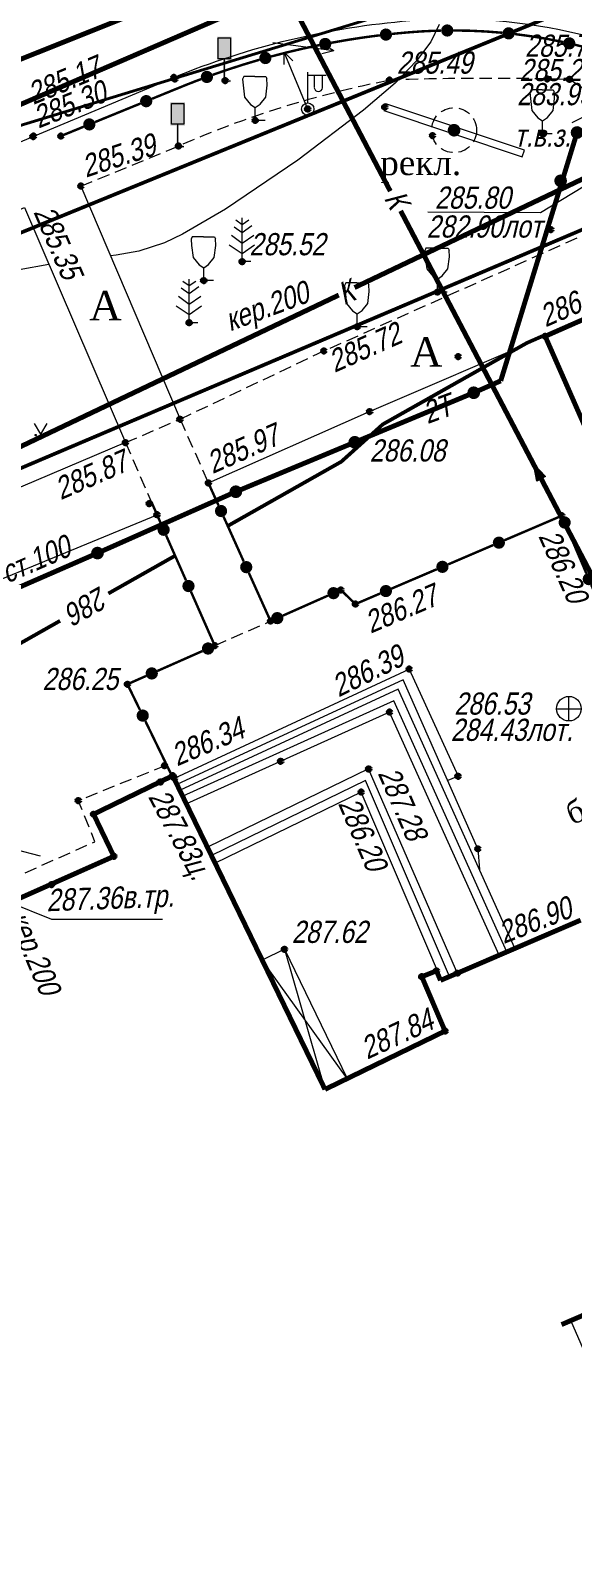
# Model space of a CAD drawing. Header units: metres. Extents: x 5191936 to 10384803, y 4968698 to 9938221.
# Drawn here: x 5192263.7 to 5192285.7, y 4969098 to 4969160 of the extents above; entities that cross this region are included whole.
import ezdxf

# ---------------------------------------------------------------- set-up
doc = ezdxf.new("R2010")
doc.units = ezdxf.units.M
doc.set_wipeout_variables(frame=1)
for name, pattern in [('COMMUN', [6, 5, -1]), ('DASHED', [0.75, 0.5, -0.25]), ('DASHEDX2', [1.5, 1, -0.5])]:
    doc.linetypes.add(name, pattern=pattern)
doc.layers.get('0').update_dxf_attribs({"lineweight": 18})
for name, color, linetype, lineweight in [('51361800', 7, 'Continuous', 18), ('51472300', 7, 'Continuous', 18), ('71133200', 7, 'Continuous', 18), ('71133600', 7, 'Continuous', 18), ('82211000', 7, 'Continuous', 18), ('Commun', 7, 'Continuous', 18), ('CONTOURS-LABEL', 7, 'Continuous', 18), ('GEO_POINTS', 7, 'Continuous', 18), ('Otm', 7, 'Continuous', 18), ('R_Поверхность10_CNT-MAJ', 7, 'Continuous', 18), ('R_Поверхность10_CNT-MIN', 7, 'Continuous', 18), ('Sit', 7, 'Continuous', 18), ('Text', 7, 'Continuous', 18), ('Text_com', 7, 'Continuous', 18), ('Us_znak', 7, 'Continuous', 18), ('Us_znak_fon', 7, 'Continuous', 18), ('Рамка и сетка', 7, 'Continuous', 18)]:
    doc.layers.add(name, color=color, linetype=linetype, lineweight=lineweight)
doc.styles.add('eskd', font='ESKD1.shx', dxfattribs={"width": 1.2, "oblique": 15})
doc.styles.get("Standard").update_dxf_attribs({"font": 'arial.ttf', "width": 0.8, "oblique": 13, "height": 0.9})
doc.styles.add('style1', font='times.ttf', dxfattribs={"height": 1})
doc.linetypes.add('ПОДЗ_ЛИНИИ_СВЯЗИ', pattern='A,4.8,-0.2,[133,ltypeshp.shx,S=0.2,R=0,X=-0.2,Y=0],-0.2,4.8,-2', length=12)

# ---------------------------------------------------------------- blocks, each defined once
blk = doc.blocks.new('KOVER')
at = {"layer": 'Us_znak', "lineweight": -2}
blk.add_hatch(color=0, dxfattribs=at).paths.add_polyline_path([(-0.21, 0, 1), (0.21, 0, 1)])
at = {"layer": 'Us_znak_fon', "true_color": 0xffffff}
blk.add_hatch(color=7, dxfattribs=at).paths.add_polyline_path([(-0.26, 0, 1), (0.26, 0, 1)])
at = {"layer": 'Us_znak', "color": 0, "lineweight": -2}
blk.add_circle((0, 0), 0.21, dxfattribs=at)
blk = doc.blocks.new('71133600')
for p, q in [((-0.52, 3.39), (0, 3.02)), ((0, 3.02), (0.55, 3.39)), ((-0.86, 2.16), (0, 1.51)), ((0, 1.51), (0.96, 2.16))]:
    blk.add_line(p, q)
for points in [[(-0.64, 2.84), (0, 2.37), (0, 2.37), (0.78, 2.93)], [(0.71, 0), (0, 0), (0, 3.55)], [(-1.05, 1.38), (0, 0.67), (1, 1.38)]]:
    blk.add_lwpolyline(points)
at = {"style": 'eskd', "oblique": 15}
blk.add_attdef('Z', (2.03, -0.19), '', height=2, dxfattribs=at)
blk = doc.blocks.new('71133200')
for p, q in [((-0.924145, 3.560442), (-1.024145, 3.360442)), ((-1.024145, 3.360442), (-0.977382, 2.864397)), ((-0.977382, 2.864397), (-0.861899, 1.88241)), ((-0.024145, 3.560442), (-0.924145, 3.560442)), ((-0.024145, 3.560442), (0.875855, 3.560442)), ((0.861899, 1.88241), (0.975974, 2.864397)), ((0.875855, 3.560442), (0.958164, 3.395824)), ((0.975974, 2.864397), (0.958164, 3.395824)), ((-0.861899, 1.88241), (-0.374616, 1.28565)), ((-0.374616, 1.28565), (0, 1.039723)), ((0, 1.039723), (0.401375, 1.321765)), ((0.401375, 1.321765), (0.861899, 1.88241)), ((0, 0), (0, 1.039723)), ((0.8, 0), (0, 0))]:
    blk.add_line(p, q)
at = {"style": 'eskd', "oblique": 14.99997778}
blk.add_attdef('Z', (1.873004, -0.239356), '', height=2, dxfattribs=at)
blk = doc.blocks.new('ZNAK')
at = {"layer": 'Us_znak_fon', "true_color": 0xffffff}
blk.add_hatch(color=7, dxfattribs=at).paths.add_polyline_path([(0.3, 1.8), (-0.3, 1.8), (-0.3, 0.85), (-0.05, 0.85), (-0.05, -0.05), (0.25, -0.05), (0.25, 0.05), (0.05, 0.05), (0.05, 0.85), (0.3, 0.85)])
at = {"layer": 'Us_znak', "color": 0, "linetype": 'Continuous', "lineweight": -2, "ltscale": 10}
blk.add_lwpolyline([(-0.25, 1.75), (0.25, 1.75), (0.25, 0.9), (-0.25, 0.9)], close=True, dxfattribs=at)
at = {"layer": 'Us_znak', "linetype": 'DASHEDX2', "ltscale": 10}
blk.add_lwpolyline([(0, 0.9), (0, 0), (0.25, 0)], dxfattribs=at)
blk = doc.blocks.new('GAZON')
at = {"layer": 'Us_znak', "linetype": 'COMMUN', "lineweight": -2}
for points in [[(-0.233, -0.041, 1), (-0.183, -0.041, 1)], [(0.183, -0.041, 1), (0.233, -0.041, 1)]]:
    blk.add_hatch(color=0, dxfattribs=at).paths.add_polyline_path(points)
at = {"layer": 'Us_znak', "color": 0, "linetype": 'COMMUN', "lineweight": -2}
for points in [[(0, 0), (-0.26, 0.427)], [(0, 0), (0.26, 0.427)]]:
    blk.add_lwpolyline(points, dxfattribs=at)
for centre in [(-0.208, -0.041), (0.208, -0.041)]:
    blk.add_circle(centre, 0.025, dxfattribs=at)
blk = doc.blocks.new('51472300')
for p, q in [((0, 0.5), (0, 3)), ((0, 2.75), (1.5, 2.75)), ((0.54, 1.74), (0.54, 2.75)), ((1.2, 1.74), (1.2, 2.75))]:
    blk.add_line(p, q)
at = {"color": 7}
for radius in [0.5, 0.05]:
    blk.add_circle((0, 0), radius, dxfattribs=at)
blk.add_arc((0.87, 1.75), 0.331, 182.1567, 357.8433)
at = {"oblique": 15}
blk.add_attdef('Z', (1.02, -1.37), '', height=2, dxfattribs=at)
blk = doc.blocks.new('NAPR')
at = {"layer": 'Us_znak', "color": 0, "linetype": 'Continuous', "lineweight": -2}
for p in [(-0.191, 2.038), (0.189, 2.037)]:
    blk.add_line(p, (0, 2.5), dxfattribs=at)
blk.add_lwpolyline([(0, 0), (0, 2.5)], dxfattribs=at)
blk = doc.blocks.new('*U64')
at = {"layer": '82211000', "linetype": 'Continuous', "ltscale": 0.5}
for points in [[(5192280.391, 4969160.032, 1), (5192280.891, 4969160.038, 1)], [(5192275.432, 4969159.441, 1), (5192275.923, 4969159.536, 1)], [(5192277.899, 4969159.84, 1), (5192278.396, 4969159.897, 1)], [(5192282.888, 4969159.944, 1), (5192283.385, 4969159.891, 1)], [(5192285.358, 4969159.566, 1), (5192285.846, 4969159.456, 1)], [(5192273.004, 4969158.846, 1), (5192273.486, 4969158.981, 1)], [(5192287.767, 4969158.903, 1), (5192288.239, 4969158.737, 1)], [(5192270.631, 4969158.061, 1), (5192271.101, 4969158.233, 1)], [(5192290.083, 4969157.964, 1), (5192290.532, 4969157.744, 1)], [(5192292.274, 4969156.762, 1), (5192292.693, 4969156.49, 1)], [(5192294.315, 4969155.32, 1), (5192294.705, 4969155.008, 1)], [(5192296.203, 4969153.683, 1), (5192296.561, 4969153.334, 1)], [(5192297.921, 4969151.868, 1), (5192298.242, 4969151.485, 1)], [(5192299.451, 4969149.892, 1), (5192299.733, 4969149.479, 1)], [(5192300.777, 4969147.774, 1), (5192301.017, 4969147.335, 1)], [(5192301.846, 4969145.516, 1), (5192302.045, 4969145.057, 1)], [(5192302.844, 4969143.224, 1), (5192303.044, 4969142.765, 1)], [(5192303.843, 4969140.932, 1), (5192304.042, 4969140.473, 1)], [(5192304.841, 4969138.64, 1), (5192305.041, 4969138.181, 1)]]:
    blk.add_hatch(color=256, dxfattribs=at).paths.add_polyline_path(points, flags=0)
at = {"layer": '82211000', "linetype": 'Continuous', "ltscale": 0.5, "const_width": 0.1}
for points in [[(5192275.923, 4969159.535, -0.015909), (5192277.899, 4969159.84, -0.015909)], [(5192280.891, 4969160.036, -0.023323), (5192282.888, 4969159.942, -0.023323)], [(5192283.385, 4969159.89, -0.023323), (5192285.358, 4969159.564, -0.023323)], [(5192273.486, 4969158.98, -0.015909), (5192275.432, 4969159.44, -0.015909)], [(5192285.846, 4969159.454, -0.023323), (5192287.767, 4969158.901, -0.023323)], [(5192271.101, 4969158.232, -0.015909), (5192273.004, 4969158.845, -0.015909)], [(5192288.238, 4969158.735, -0.023323), (5192290.082, 4969157.963, -0.023323)], [(5192292.692, 4969156.489, -0.019816), (5192294.314, 4969155.319, -0.019816)], [(5192294.705, 4969155.007, -0.019816), (5192296.203, 4969153.683, -0.019816)], [(5192296.56, 4969153.333, -0.019816), (5192297.92, 4969151.867, -0.019816)], [(5192298.241, 4969151.484, -0.019816), (5192299.449, 4969149.891, -0.019816)], [(5192299.731, 4969149.478, -0.019816), (5192300.776, 4969147.773, -0.019816)]]:
    blk.add_lwpolyline(points, format="xyb", dxfattribs=at)
at = {"layer": '82211000', "linetype": 'Continuous', "ltscale": 0.5}
for points in [[(5192278.396, 4969159.896, 0.1, 0.1, -0.006108), (5192279.161, 4969159.967, 0.1, 0.1, -0.014367), (5192280.391, 4969160.031, 0, 0, 0)], [(5192290.532, 4969157.743, 0.1, 0.1, -0.022574), (5192292.219, 4969156.795, 0.1, 0.1, -0.000636), (5192292.273, 4969156.761, 0, 0, 0)], [(5192301.016, 4969147.334, 0.1, 0.1, -0.004898), (5192301.244, 4969146.896, 0.1, 0.1, 0), (5192301.846, 4969145.516, 0, 0, 0)]]:
    blk.add_lwpolyline(points, format="xyseb", dxfattribs=at)
at = {"layer": '82211000', "linetype": 'Continuous', "ltscale": 0.5, "flags": 128}
blk.add_lwpolyline([(5192269.701, 4969157.693, 0.1, 0.1, -0.007954), (5192270.632, 4969158.06, 0, 0, 0)], format="xyseb", dxfattribs=at)
at = {"layer": '82211000', "linetype": 'Continuous', "ltscale": 0.5, "const_width": 0.1}
for points in [[(5192302.045, 4969145.057), (5192302.844, 4969143.224)], [(5192303.044, 4969142.765), (5192303.843, 4969140.932)], [(5192304.042, 4969140.473), (5192304.841, 4969138.64)]]:
    blk.add_lwpolyline(points, dxfattribs=at)
at = {"layer": '82211000', "ltscale": 0.5, "const_width": 0.1}
blk.add_lwpolyline([(5192305.041, 4969138.181), (5192305.063, 4969138.132)], dxfattribs=at)
blk = doc.blocks.new('*U65')
at = {"layer": '82211000', "linetype": 'Continuous', "ltscale": 0.5}
for points in [[(5192268.168, 4969157.068, 1), (5192268.63, 4969157.257, 1)], [(5192265.853, 4969156.122, 1), (5192266.316, 4969156.312, 1)]]:
    blk.add_hatch(color=256, dxfattribs=at).paths.add_polyline_path(points, flags=0)
at = {"layer": '82211000', "ltscale": 0.5, "const_width": 0.1}
blk.add_lwpolyline([(5192268.63, 4969157.257), (5192269.75, 4969157.714)], dxfattribs=at)
at = {"layer": '82211000', "linetype": 'Continuous', "ltscale": 0.5, "const_width": 0.1}
blk.add_lwpolyline([(5192266.316, 4969156.312), (5192268.168, 4969157.068)], dxfattribs=at)
at = {"layer": '82211000', "linetype": 'Continuous', "ltscale": 0.5, "flags": 128}
blk.add_lwpolyline([(5192264.928, 4969155.744, 0.1, 0.1, 0), (5192265.853, 4969156.122, 0, 0, 0)], format="xyseb", dxfattribs=at)
blk = doc.blocks.new('*U66')
at = {"layer": '82211000', "linetype": 'Continuous', "ltscale": 0.5}
for points in [[(5192269.007, 4969139.969, 1), (5192269.209, 4969139.511, 1)], [(5192270.017, 4969137.682, 1), (5192270.219, 4969137.224, 1)], [(5192271.141, 4969135.012, 1), (5192270.684, 4969134.81, 1)], [(5192268.854, 4969134.001, 1), (5192268.397, 4969133.799, 1)], [(5192268.146, 4969132.412, 1), (5192268.365, 4969131.962, 1)]]:
    blk.add_hatch(color=256, dxfattribs=at).paths.add_polyline_path(points, flags=0)
at = {"layer": '82211000', "linetype": 'Continuous', "ltscale": 0.5, "flags": 128}
blk.add_lwpolyline([(5192268.606, 4969140.885, 0.1, 0.1, 0), (5192268.839, 4969140.351, 0.1, 0.1, 0), (5192269.007, 4969139.969, 0, 0, 0)], format="xyseb", dxfattribs=at)
at = {"layer": '82211000', "linetype": 'Continuous', "ltscale": 0.5, "const_width": 0.1}
for points in [[(5192269.209, 4969139.511), (5192270.017, 4969137.682)], [(5192270.684, 4969134.81), (5192268.854, 4969134.001)]]:
    blk.add_lwpolyline(points, dxfattribs=at)
at = {"layer": '82211000', "linetype": 'Continuous', "ltscale": 0.5}
for points in [[(5192270.219, 4969137.224, 0.1, 0.1, 0), (5192271.187, 4969135.032, 0.1, 0.1, 0), (5192271.141, 4969135.012, 0, 0, 0)], [(5192268.397, 4969133.799, 0.1, 0.1, 0), (5192267.636, 4969133.462, 0.1, 0.1, 0), (5192268.146, 4969132.412, 0, 0, 0)]]:
    blk.add_lwpolyline(points, format="xyseb", dxfattribs=at)
at = {"layer": '82211000', "ltscale": 0.5, "const_width": 0.1}
blk.add_lwpolyline([(5192268.365, 4969131.962), (5192269.449, 4969129.73)], dxfattribs=at)
blk = doc.blocks.new('*U67')
at = {"layer": '82211000', "linetype": 'Continuous', "ltscale": 0.5}
for points in [[(5192271.339, 4969140.73, 1), (5192271.544, 4969140.274, 1)], [(5192285.318, 4969140.264, 1), (5192285.514, 4969139.805, 1)], [(5192282.512, 4969139.118, 1), (5192282.972, 4969139.315, 1)], [(5192280.214, 4969138.135, 1), (5192280.674, 4969138.332, 1)], [(5192272.365, 4969138.45, 1), (5192272.57, 4969137.994, 1)], [(5192286.299, 4969137.965, 1), (5192286.495, 4969137.505, 1)], [(5192275.786, 4969137.062, 1), (5192276.243, 4969137.265, 1)], [(5192277.916, 4969137.152, 1), (5192278.375, 4969137.348, 1)], [(5192273.501, 4969136.048, 1), (5192273.958, 4969136.251, 1)], [(5192287.28, 4969135.666, 1), (5192287.476, 4969135.206, 1)], [(5192288.261, 4969133.366, 1), (5192288.458, 4969132.906, 1)]]:
    blk.add_hatch(color=256, dxfattribs=at).paths.add_polyline_path(points, flags=0)
at = {"layer": '82211000', "linetype": 'Continuous', "ltscale": 0.5, "flags": 128}
blk.add_lwpolyline([(5192270.929, 4969141.642, 0.1, 0.1, 0), (5192271.339, 4969140.73, 0, 0, 0)], format="xyseb", dxfattribs=at)
at = {"layer": '82211000', "linetype": 'Continuous', "ltscale": 0.5}
for points in [[(5192282.972, 4969139.315, 0.1, 0.1, 0), (5192285.298, 4969140.31, 0.1, 0.1, 0), (5192285.318, 4969140.264, 0, 0, 0)], [(5192272.57, 4969137.994, 0.1, 0.1, 0), (5192273.456, 4969136.027, 0.1, 0.1, 0), (5192273.501, 4969136.048, 0, 0, 0)], [(5192276.243, 4969137.265, 0.1, 0.1, 0), (5192276.311, 4969137.296, 0.1, 0.1, 0), (5192276.907, 4969136.72, 0.1, 0.1, 0), (5192277.916, 4969137.152, 0, 0, 0)]]:
    blk.add_lwpolyline(points, format="xyseb", dxfattribs=at)
at = {"layer": '82211000', "linetype": 'Continuous', "ltscale": 0.5, "const_width": 0.1}
for points in [[(5192271.544, 4969140.274), (5192272.365, 4969138.45)], [(5192285.514, 4969139.805), (5192286.299, 4969137.965)], [(5192280.674, 4969138.332), (5192282.512, 4969139.118)], [(5192278.375, 4969137.348), (5192280.214, 4969138.135)], [(5192286.495, 4969137.505), (5192287.28, 4969135.666)], [(5192273.958, 4969136.251), (5192275.786, 4969137.062)], [(5192287.476, 4969135.206), (5192288.261, 4969133.366)]]:
    blk.add_lwpolyline(points, dxfattribs=at)
at = {"layer": '82211000', "ltscale": 0.5}
blk.add_lwpolyline([(5192288.458, 4969132.906, 0.1, 0.1, 0), (5192288.903, 4969131.861, 0.1, 0.1, 0), (5192289.527, 4969132.094, 0, 0, 0)], format="xyseb", dxfattribs=at)
blk = doc.blocks.new('51361800a')
at = {"style": 'eskd', "oblique": 15}
for tag, p in [('Z', (1.72, 1.4)), ('Z1', (1.72, -1)), ('Z2', (1.72, -3.4))]:
    blk.add_attdef(tag, p, '', height=2, dxfattribs=at)
at = {"color": 7}
blk.add_wipeout([(-0.1, 1), (-0.29, 0.96), (-0.47, 0.89), (-0.64, 0.78), (-0.78, 0.64), (-0.89, 0.47), (-0.96, 0.29), (-1, 0.1), (-1, -0.1), (-0.96, -0.29), (-0.89, -0.47), (-0.78, -0.64), (-0.64, -0.78), (-0.47, -0.89), (-0.29, -0.96), (-0.1, -1), (0.1, -1), (0.29, -0.96), (0.47, -0.89), (0.64, -0.78), (0.78, -0.64), (0.89, -0.47), (0.96, -0.29), (1, -0.1), (1, 0.1), (0.96, 0.29), (0.89, 0.47), (0.78, 0.64), (0.64, 0.78), (0.47, 0.89), (0.29, 0.96), (0.1, 1)], dxfattribs=at)
for p, q in [((-1, 0), (1, 0)), ((0, -1), (0, 1))]:
    blk.add_line(p, q)
blk.add_circle((0, 0), 1)
blk = doc.blocks.new('A$C52264BE2')
at = {"layer": 'Sit'}
h = blk.add_hatch(color=32, dxfattribs=at)
h.dxf.hatch_style = 1
h.paths.add_polyline_path([(0, 0.374), (0.714, 0.443), (0.15, 0)])
at = {"layer": 'Sit', "color": 32, "elevation": 285.308}
blk.add_lwpolyline([(0, 0.374), (0.714, 0.443), (0.15, 0), (0, 0.374)], dxfattribs=at)

msp = doc.modelspace()

# ---------------------------------------------------------------- linework, layer by layer
at = {"color": 192, "linetype": 'ПОДЗ_ЛИНИИ_СВЯЗИ', "lineweight": 60, "ltscale": 0.4, "const_width": 0.15, "flags": 128}
for points, elevation in [([(5192289.934, 4969162.68), (5192198.191, 4969125.254)], 285.573), ([(5192287.013, 4969152.314), (5192227.302, 4969126.957)], 285.911)]:
    msp.add_lwpolyline(points, dxfattribs=dict(at, elevation=elevation))
at = {"layer": 'Commun', "color": 4, "linetype": 'COMMUN', "ltscale": 0.7, "const_width": 0.2, "elevation": 287.906, "flags": 128}
msp.add_lwpolyline([(5192293.291, 4969170.842), (5192256.056, 4969155.977)], dxfattribs=at)
at = {"layer": 'Commun', "color": 32, "linetype": 'COMMUN', "ltscale": 0.7, "const_width": 0.2, "flags": 128}
for points, elevation in [([(5192233.576, 4969144.202), (5192273.58, 4969161.472)], 285.308), ([(5192278.325, 4969153.505), (5192274.273, 4969161.225)], 286.577), ([(5192286.424, 4969154.132), (5192276.871, 4969149.586)], 285.804), ([(5192288.492, 4969134.135), (5192278.746, 4969152.703)], 286.577), ([(5192276.23, 4969149.28), (5192255.193, 4969139.267)], 285.804)]:
    msp.add_lwpolyline(points, dxfattribs=dict(at, elevation=elevation))
at = {"layer": 'Commun', "color": 5, "linetype": 'DASHED', "ltscale": 2, "elevation": 285.636, "flags": 128}
msp.add_lwpolyline([(5192285.718, 4969156.289), (5192286.977, 4969156.922), (5192304.681, 4969148.777)], dxfattribs=at)
at = {"layer": 'Commun', "color": 5, "linetype": 'Continuous', "ltscale": 2, "const_width": 0.2, "flags": 128}
for points, elevation in [([(5192285.92, 4969155.887), (5192282.816, 4969145.793)], 285.636), ([(5192250.308, 4969132.099), (5192251.928, 4969132.754), (5192257.078, 4969134.788), (5192261.617, 4969136.698), (5192266.418, 4969138.792), (5192272.043, 4969141.286), (5192281.718, 4969145.309), (5192282.816, 4969145.793)], 285.752)]:
    msp.add_lwpolyline(points, dxfattribs=dict(at, elevation=elevation))
at = {"layer": 'GEO_POINTS', "lineweight": 60}
for centre in [(5192269.522, 4969158.128, 285.237), (5192269.559, 4969158.063, 285.384), (5192271.606, 4969157.998, 285.424), (5192278.291, 4969158.019, 285.491), (5192284.706, 4969158.066, 285.678), (5192285.609, 4969158.048, 285.765), (5192274.966, 4969156.842, 285.471), (5192278.101, 4969156.922, 285.487), (5192272.83, 4969156.38, 285.527), (5192280.919, 4969155.981, 285.782), (5192284.513, 4969155.837, 285.803), (5192263.795, 4969155.724, 285.302), (5192263.818, 4969155.743, 285.174), (5192264.928, 4969155.744, 285.308), (5192269.707, 4969155.338, 285.451), (5192280.041, 4969155.765, 285.644), (5192285.252, 4969153.925, 285.844), (5192265.744, 4969153.712, 285.386), (5192284.85, 4969151.943, 286.909), (5192272.3, 4969150.639, 285.518), (5192270.736, 4969149.868, 285.5), (5192280.238, 4969149.401, 285.929), (5192270.144, 4969148.157, 285.55), (5192276.979, 4969147.993, 285.693), (5192284.624, 4969147.606, 286.009), (5192275.626, 4969147.009, 285.718), (5192281.09, 4969146.781, 285.891), (5192269.773, 4969144.234, 285.857), (5192277.485, 4969144.545, 285.959), (5192267.552, 4969143.281, 285.87), (5192276.969, 4969143.256, 286.083), (5192270.929, 4969141.642, 285.97), (5192272.043, 4969141.286, 286.11), (5192268.52, 4969140.802, 285.883), (5192268.839, 4969140.351, 285.986), (5192285.298, 4969140.31, 286.198), (5192266.418, 4969138.792, 286.026), (5192276.311, 4969137.296, 286.24), (5192276.907, 4969136.72, 286.274), (5192273.456, 4969136.027, 286.246), (5192271.187, 4969135.032, 286.202), (5192267.636, 4969133.462, 286.251), (5192279.096, 4969134.075, 286.387), (5192278.296, 4969132.329, 287.252), (5192285.584, 4969132.465, 286.533), (5192269.144, 4969130.15, 286.337), (5192269.476, 4969129.742, 286.336), (5192273.866, 4969130.33, 287.229), (5192277.445, 4969130.016, 287.277), (5192268.974, 4969129.489, 286.264), (5192269.545, 4969129.645, 305.048), (5192281.079, 4969129.721, 286.602), (5192265.637, 4969128.731, 285.38), (5192277.141, 4969129.076, 286.199), (5192266.258, 4969128.179, 304.558), (5192281.888, 4969126.771, 286.79), (5192267.083, 4969126.466, 286.102), (5192264.547, 4969125.317, 306.063), (5192274.021, 4969122.687, 287.621), (5192280.203, 4969121.811, 287.795), (5192281.053, 4969121.716, 287.343), (5192279.606, 4969121.573, 287.82), (5192280.551, 4969119.364, 287.838)]:
    msp.add_circle(centre, 0.06, dxfattribs=at)
at = {"layer": 'R_Поверхность10_CNT-MAJ', "color": 32, "const_width": 0.15, "elevation": 286, "flags": 128}
for points in [[(5192284.604, 4969147.652), (5192283.881, 4969147.335), (5192278.021, 4969144.027), (5192276.333, 4969142.508), (5192271.715, 4969139.895)], [(5192269.574, 4969138.685), (5192266.859, 4969137.149)], [(5192264.897, 4969136.04), (5192262.691, 4969134.792), (5192261.548, 4969134.302), (5192260.58, 4969133.986), (5192259.411, 4969133.937), (5192258.561, 4969134.204), (5192257.406, 4969134.244), (5192253.721, 4969133.482), (5192250.473, 4969132.622), (5192249.719, 4969132.365)]]:
    msp.add_lwpolyline(points, dxfattribs=at)
at = {"layer": 'R_Поверхность10_CNT-MIN', "color": 32, "flags": 128}
for points, elevation in [([(5192280.309, 4969160.281), (5192279.975, 4969159.577), (5192279.378, 4969158.782), (5192278.519, 4969157.895), (5192277.241, 4969156.794), (5192274.568, 4969154.761), (5192271.627, 4969152.777), (5192269.873, 4969151.762), (5192269.138, 4969151.41), (5192268.101, 4969151.062), (5192267.175, 4969150.9), (5192266.95, 4969150.874)], 285.5), ([(5192264.441, 4969150.519), (5192258.397, 4969149.436)], 285.5), ([(5192264.101, 4969126.471), (5192263.056, 4969126.737), (5192262.027, 4969126.942), (5192261.015, 4969127.085), (5192260.019, 4969127.165), (5192259.039, 4969127.184), (5192258.075, 4969127.142), (5192257.127, 4969127.037), (5192254.129, 4969126.366), (5192253.15, 4969126.063), (5192252.301, 4969125.683), (5192251.641, 4969125.252), (5192251.236, 4969124.772), (5192251.043, 4969124.068), (5192251.136, 4969123.276), (5192251.514, 4969122.395), (5192252.178, 4969121.427)], 286.5)]:
    msp.add_lwpolyline(points, dxfattribs=dict(at, elevation=elevation))
at = {"layer": 'Sit', "elevation": 285.237, "flags": 128}
msp.add_lwpolyline([(5192269.522, 4969158.128, -0.077852), (5192279.123, 4969160.435, -0.160741), (5192292.467, 4969157.194, -0.124634), (5192301.51, 4969147.341), (5192305.842, 4969137.184)], format="xyb", dxfattribs=at)
at = {"layer": 'Sit', "flags": 128}
for points, elevation in [([(5192160.029, 4969111.585), (5192173.113, 4969117.076), (5192187.888, 4969123.363), (5192204.801, 4969130.562), (5192224.765, 4969139.147), (5192234.542, 4969143.344), (5192249.133, 4969149.573), (5192263.795, 4969155.724), (5192269.522, 4969158.128)], 286.018), ([(5192265.744, 4969153.712), (5192269.773, 4969144.234)], 285.386), ([(5192262.095, 4969140.971), (5192257.936, 4969150.427), (5192263.446, 4969152.834), (5192267.552, 4969143.281), (5192262.095, 4969140.971), (5192256.426, 4969138.478), (5192242.895, 4969132.639)], 285.871), ([(5192277.485, 4969144.545), (5192284.624, 4969147.606)], 285.959), ([(5192270.929, 4969141.642), (5192277.485, 4969144.545)], 285.97), ([(5192236.686, 4969126.827), (5192240.661, 4969128.528), (5192242.142, 4969129.142), (5192257.461, 4969135.658), (5192268.839, 4969140.351)], 286.008), ([(5192269.545, 4969129.645), (5192279.096, 4969134.075), (5192281.079, 4969129.721)], 305.048), ([(5192281.888, 4969126.771), (5192278.855, 4969133.643), (5192269.646, 4969129.391)], 287.252), ([(5192283.391, 4969122.731), (5192278.646, 4969133.255), (5192269.773, 4969129.155)], 287.252), ([(5192283.071, 4969122.587), (5192278.471, 4969132.792), (5192269.887, 4969128.918)], 287.252), ([(5192282.752, 4969122.443), (5192278.296, 4969132.329), (5192270.031, 4969128.599)], 287.252), ([(5192281.113, 4969121.579), (5192277.445, 4969130.016), (5192270.889, 4969126.832)], 287.277), ([(5192280.726, 4969121.577), (5192277.318, 4969129.552), (5192271.048, 4969126.506)], 286.199), ([(5192281.079, 4969129.721), (5192280.664, 4969129.544)], 286.602), ([(5192280.404, 4969121.439), (5192277.141, 4969129.076), (5192271.201, 4969126.191)], 286.199), ([(5192281.888, 4969126.771), (5192281.949, 4969125.929)], 286.79), ([(5192262.795, 4969124.621), (5192264.548, 4969123.908), (5192269.059, 4969123.908)], 286.7), ([(5192274.021, 4969122.687), (5192273.116, 4969122.247)], 287.621), ([(5192274.021, 4969122.687), (5192276.574, 4969117.432)], 287.621), ([(5192274.021, 4969122.687), (5192275.669, 4969116.992)], 287.621), ([(5192276.574, 4969117.432), (5192273.116, 4969122.247)], 287.621), ([(5192280.551, 4969119.364), (5192280.551, 4969119.364)], 287.838), ([(5192289.447, 4969099.048), (5192288.608, 4969100.866), (5192285.664, 4969107.592)], 287.575)]:
    msp.add_lwpolyline(points, dxfattribs=dict(at, elevation=elevation))
at = {"layer": 'Sit', "linetype": 'DASHED', "elevation": 285.386, "flags": 128}
msp.add_lwpolyline([(5192265.744, 4969153.712), (5192269.707, 4969155.338, -0.056314), (5192278.291, 4969158.019, -0.328107)], format="xyb", dxfattribs=at)
at = {"layer": 'Sit', "linetype": 'DASHED', "flags": 128}
msp.add_lwpolyline([(5192284.706, 4969158.066, 0.013859), (5192278.291, 4969158.019, 0.311291)], format="xyb", dxfattribs=at)
at = {"layer": 'Sit', "flags": 128}
msp.add_lwpolyline([(5192291.499, 4969154.121), (5192285.609, 4969158.048), (5192284.706, 4969158.066)], dxfattribs=at)
at = {"layer": 'Sit', "elevation": 285.487, "flags": 128}
msp.add_lwpolyline([(5192278.06, 4969156.786), (5192283.692, 4969154.906), (5192283.782, 4969155.175), (5192278.15, 4969157.055)], close=True, dxfattribs=at)
at = {"layer": 'Sit', "linetype": 'DASHED', "flags": 128}
for points, elevation in [([(5192269.773, 4969144.234), (5192275.626, 4969147.009), (5192291.486, 4969154.087)], 285.386), ([(5192267.552, 4969143.281), (5192269.773, 4969144.234)], 285.87), ([(5192269.773, 4969144.234), (5192270.929, 4969141.642)], 285.386), ([(5192267.552, 4969143.281), (5192268.606, 4969140.885)], 285.87), ([(5192271.187, 4969135.032), (5192273.456, 4969136.027)], 285.883), ([(5192256.623, 4969122.748), (5192266.315, 4969127.06), (5192265.637, 4969128.731), (5192269.144, 4969130.15)], 286.815)]:
    msp.add_lwpolyline(points, dxfattribs=dict(at, elevation=elevation))
at = {"layer": 'Sit', "const_width": 0.2, "flags": 128}
for points, elevation in [([(5192291.735, 4969150.735), (5192284.624, 4969147.606)], 286.018), ([(5192284.624, 4969147.606), (5192287.118, 4969141.938)], 286.009), ([(5192261.675, 4969124.06), (5192267.083, 4969126.466), (5192266.258, 4969128.179), (5192269.476, 4969129.742)], 286.726), ([(5192275.669, 4969116.992), (5192269.476, 4969129.742)], 286.336), ([(5192280.368, 4969121.424), (5192281.053, 4969121.716), (5192286.067, 4969123.873)], 287.343), ([(5192280.203, 4969121.811), (5192279.606, 4969121.573), (5192280.551, 4969119.364), (5192275.669, 4969116.992)], 287.838), ([(5192280.203, 4969121.811), (5192280.368, 4969121.424), (5192280.368, 4969121.424)], 287.795), ([(5192298.278, 4969120.387), (5192299.364, 4969120.869), (5192302.233, 4969114.404), (5192291.274, 4969110.014), (5192285.288, 4969107.431)], 287.854)]:
    msp.add_lwpolyline(points, dxfattribs=dict(at, elevation=elevation))
at = {"layer": 'Sit', "linetype": 'DASHED'}
msp.add_circle((5192280.919, 4969155.981, 285.782), 0.915, dxfattribs=at)
at = {"layer": 'Рамка и сетка', "elevation": 285.804}
msp.add_lwpolyline([(5192286.598, 4969153.932), (5192284.435, 4969152.629), (5192279.858, 4969152.655)], dxfattribs=at)

# ---------------------------------------------------------------- block references
at = {"layer": '51472300', "color": 7, "xscale": 0.5, "yscale": 0.5, "zscale": 0.5}
msp.add_blockref('51472300', (5192274.966, 4969156.842, 285.471), dxfattribs=at)
at = {"layer": '71133200', "color": 7, "xscale": 0.5, "yscale": 0.5, "zscale": 0.5}
for p in [(5192272.83, 4969156.38, 285.527), (5192284.513, 4969155.837, 285.803), (5192270.736, 4969149.868, 285.5), (5192280.238, 4969149.401, 285.929), (5192276.979, 4969147.993, 285.693)]:
    msp.add_blockref('71133200', p, dxfattribs=at)
at = {"layer": '71133600', "color": 7, "xscale": 0.5, "yscale": 0.5, "zscale": 0.5}
for p in [(5192272.3, 4969150.639, 285.518), (5192270.144, 4969148.157, 285.55)]:
    msp.add_blockref('71133600', p, dxfattribs=at)
at = {"layer": '82211000', "color": 7}
for name in ['*U64', '*U65', '*U67', '*U66']:
    msp.add_blockref(name, (0, 0), dxfattribs=at)
at = {"layer": 'Sit', "color": 7, "linetype": 'Continuous'}
for name, p in [('ZNAK', (5192271.574, 4969157.982, 0.038)), ('ZNAK', (5192269.675, 4969155.322)), ('KOVER', (5192280.919, 4969155.981, 285.782)), ('KOVER', (5192285.92, 4969155.887, 285.636)), ('KOVER', (5192285.252, 4969153.925, 285.844)), ('KOVER', (5192281.718, 4969145.309, 285.752)), ('GAZON', (5192264.112, 4969143.628)), ('KOVER', (5192276.881, 4969143.297, 285.752)), ('KOVER', (5192272.043, 4969141.286, 285.752)), ('KOVER', (5192266.418, 4969138.792, 285.752))]:
    msp.add_blockref(name, p, dxfattribs=at)
at = {"layer": 'Sit', "color": 7, "linetype": 'Continuous', "xscale": -1, "rotation": 262.6949957994233}
msp.add_blockref('NAPR', (5192273.544, 4969159.543, 285.471), dxfattribs=at)
at = {"layer": 'Sit', "color": 7, "linetype": 'Continuous', "rotation": 22.63254919406308}
msp.add_blockref('NAPR', (5192274.966, 4969156.842, 285.471), dxfattribs=at)
at = {"layer": 'Sit', "color": 7, "rotation": 95.59970702842959}
msp.add_blockref('A$C52264BE2', (5192284.656, 4969141.752, -285.308), dxfattribs=at)

# ---------------------------------------------------------------- texts
at = {"layer": 'CONTOURS-LABEL', "color": 32, "oblique": 13, "width": 0.8}
msp.add_text('286', height=0.9, rotation=209.49153, dxfattribs=at).set_placement((5192266.532, 4969137.475, 286))
at = {"layer": 'Otm', "oblique": 13, "width": 0.8}
for s, p in [('285.75', (5192283.806, 4969158.965, 285.753)), ('285.49', (5192278.591, 4969158.279, 285.491)), ('285.25тр.', (5192283.58, 4969157.978, 285.753)), ('283.95дно', (5192283.483, 4969156.997, 285.753)), ('285.80', (5192280.142, 4969152.792, 0.418)), ('282.90лот.', (5192279.808, 4969151.617, 0.418)), ('285.52', (5192272.6, 4969150.899, 285.518)), ('286.08', (5192277.49, 4969142.514, 286.083)), ('286.25', (5192264.182, 4969133.227, 286.251)), ('287.62', (5192274.321, 4969122.947, 287.621))]:
    msp.add_text(s, height=0.9, dxfattribs=at).set_placement(p)
for s, rotation, p in [('285.17', 22.65554, (5192263.806, 4969157.005, 571.192)), ('285.30', 21.72797, (5192264.016, 4969156.044, 571.32)), ('285.39', 18.03161, (5192265.948, 4969154.052, 285.386)), ('285.35', 293.2585, (5192263.803, 4969152.661, 285.353)), ('286.01', 23.74739, (5192284.639, 4969147.962, 286.009)), ('285.72', 24.05103, (5192276.057, 4969146.114, 285.718)), ('285.97', 23.88531, (5192271.098, 4969142.001, 285.97)), ('285.87', 23.65288, (5192264.92, 4969140.939, 285.87)), ('286.20', 293.9062, (5192284.336, 4969139.486, 286.198)), ('286.27', 23.16379, (5192277.523, 4969135.51, 286.274)), ('286.39', 26.33427, (5192276.22, 4969132.919, 286.387)), ('286.34', 23.1718, (5192269.65, 4969130.115, 286.336)), ('287.28', 293.49398, (5192277.804, 4969129.845, 287.277)), ('287.83ц.', 297.91232, (5192268.463, 4969128.892, 286.264)), ('286.20', 293.13689, (5192276.191, 4969128.615, 286.199)), ('287.36в.тр.', 2.12293, (5192264.356, 4969124.231, 287.361)), ('286.90', 21.2458, (5192282.932, 4969122.897, 287.252)), ('287.84', 24.83821, (5192277.383, 4969118.196, 287.838))]:
    msp.add_text(s, height=0.9, rotation=rotation, dxfattribs=at).set_placement(p)
at = {"layer": 'Text', "style": 'style1'}
for s, height, p in [('рекл.', 1, (5192277.917, 4969154.157, 286.008)), ('А', 1.2, (5192266.085, 4969148.255, 286.008)), ('А', 1.2, (5192279.131, 4969146.37, 286.581))]:
    msp.add_text(s, height=height, dxfattribs=at).set_placement(p)
msp.add_text('бет.пл.', height=0.9, rotation=23.14615, dxfattribs=at).set_placement((5192285.712, 4969127.727))
at = {"layer": 'Text_com', "oblique": 13, "width": 0.8}
for s, p in [('т.в.з.', (5192283.373, 4969155.311, 285.487)), ('286.53', (5192280.927, 4969132.226, 286.533)), ('284.43лот.', (5192280.785, 4969131.159, 286.533))]:
    msp.add_text(s, height=0.9, dxfattribs=at).set_placement(p)
for s, rotation, p in [('К', 297.716, (5192278.056, 4969153.223, -283.662)), ('кер.200', 20.39527, (5192271.809, 4969147.798, 1139.197)), ('К', 24.53384, (5192276.437, 4969148.858, -283.662)), ('2Т', 20.18549, (5192279.837, 4969144.031)), ('ст.100', 23.57952, (5192262.742, 4969137.548, 855.209)), ('кер.200', 292.80267, (5192262.756, 4969123.985, 853.315))]:
    msp.add_text(s, height=0.9, rotation=rotation, dxfattribs=at).set_placement(p)

# ---------------------------------------------------------------- next in the draw order: block references
at = {"layer": '51361800', "color": 7, "xscale": 0.5, "yscale": 0.5, "zscale": 0.5}
msp.add_blockref('51361800a', (5192285.59, 4969132.468, 286.533), dxfattribs=at)

# ---------------------------------------------------------------- next in the draw order: linework, layer by layer
at = {"layer": 'Рамка и сетка', "color": 1, "lineweight": 40, "elevation": 295.281}
msp.add_lwpolyline([(5192422.923, 4968832.966), (5192365.319, 4968999.835), (5192300.683, 4969167.591), (5192169.702, 4969127.636), (5192163.544, 4969126.083)], dxfattribs=at)

doc.saveas('drawing.dxf')
